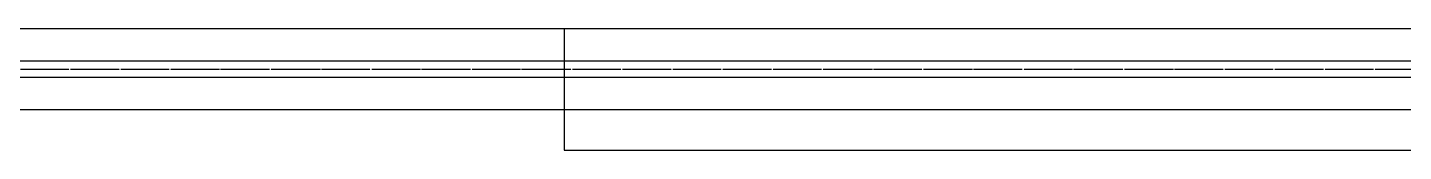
# Model space of a CAD drawing. Header units: millimetres. Extents: x 0 to 199210, y 0 to 94205.
# Drawn here: x 162229 to 163932, y 18909 to 19059 of the extents above; entities that cross this region are included whole.
import ezdxf

# ---------------------------------------------------------------- set-up
doc = ezdxf.new("R2010")
doc.units = ezdxf.units.MM
doc.linetypes.add('CEN', pattern=[62, 60, -1, 0, -1])
for name, color, linetype in [('2. WAL', 2, 'Continuous'), ('CEN', 1, 'CEN'), ('WID', 4, 'Continuous')]:
    doc.layers.add(name, color=color, linetype=linetype)

msp = doc.modelspace()

# ---------------------------------------------------------------- linework, layer by layer
at = {"layer": '2. WAL'}
msp.add_lwpolyline([(165193.2, 19058.9), (162893.2, 19058.9), (162893.2, 18908.9), (165193.2, 18908.9)], close=True, dxfattribs=at)
at = {"layer": 'CEN'}
msp.add_line((140920, 19008.9), (189789.1, 19008.9), dxfattribs=at)
at = {"layer": 'WID', "color": 4}
for p, q in [((172913.2, 19058.9), (155063.2, 19058.9)), ((172863.2, 19018.9), (155063.2, 19018.9)), ((172863.2, 18998.9), (155063.2, 18998.9)), ((172913.2, 18958.9), (155063.2, 18958.9))]:
    msp.add_line(p, q, dxfattribs=at)

doc.saveas('drawing.dxf')
